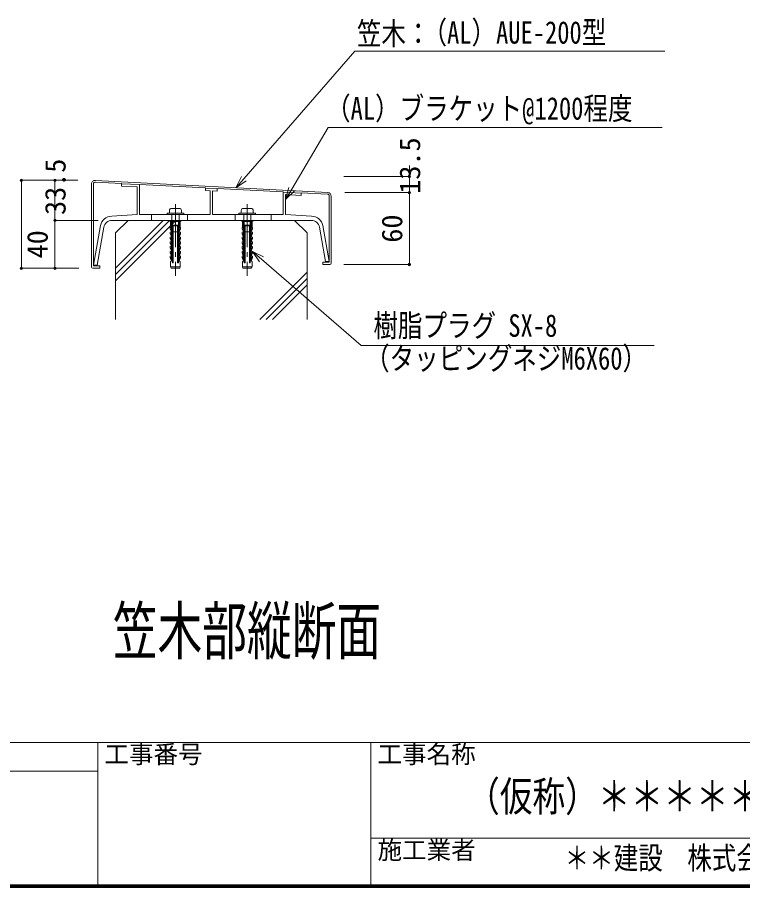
# Model space of a CAD drawing. Units: millimetres at full size. Extents: x -3425 to 3421, y -1129 to 1133.
# Drawn here: x -1675 to -1069, y -1129 to -403 of the extents above; entities that cross this region are included whole.
import ezdxf
from ezdxf.enums import TextEntityAlignment as Align

# ---------------------------------------------------------------- set-up
doc = ezdxf.new("R2010")
doc.units = ezdxf.units.MM
doc.header["$LTSCALE"] = 4
doc.header["$PDMODE"] = 32
doc.header["$PDSIZE"] = 2
doc.linetypes.add('CHAIN2', pattern=[12, 9, -1, 1, -1])
for name, color, linetype, lineweight in [('0-0_0', 7, 'Continuous', 18), ('0-1_1手摺寸法', 3, 'Continuous', 9), ('0-3_2躯体線', 4, 'Continuous', 9), ('0-F_MOJI', 4, 'Continuous', 9), ('1-2_WAKU', 7, 'Continuous', 18), ('1-5_笠木', 3, 'Continuous', 18), ('1-6_笠木受ＢＫＴ', 6, 'Continuous', 18)]:
    doc.layers.add(name, color=color, linetype=linetype, lineweight=lineweight)
doc.styles.add('ＭＳ ゴシック', font='')
doc.styles.get('ＭＳ ゴシック').set_extended_font_data('MS Gothic')

msp = doc.modelspace()

# ---------------------------------------------------------------- linework, layer by layer
at = {"layer": '0-0_0'}
for points in [[(-1492.255, -544.782), (-1485.688, -537.241), (-1392.956, -430.738), (-1134.123, -430.738)], [(-1450.827, -554.488), (-1445.719, -545.891), (-1415.162, -494.47), (-1136.328, -494.47)], [(-1483.667, -539), (-1492.255, -544.782), (-1487.709, -535.481)], [(-1443.415, -547.26), (-1450.827, -554.488), (-1448.022, -544.522)], [(-1469.2, -602.535), (-1478.519, -598.027), (-1472.702, -606.591)], [(-1478.519, -598.027), (-1470.951, -604.563), (-1387.716, -676.438), (-1143.118, -676.438)]]:
    msp.add_lwpolyline(points, dxfattribs=at)
at = {"layer": '0-1_1手摺寸法', "lineweight": 18}
for p, q in [((-1347.409, -530.804), (-1347.409, -526.204)), ((-1402.327, -535.404), (-1347.409, -535.404)), ((-1347.409, -548.904), (-1347.409, -535.404)), ((-1347.409, -535.404), (-1347.409, -548.904)), ((-1624.327, -538.527), (-1671.395, -538.527)), ((-1671.395, -538.527), (-1671.395, -612.027)), ((-1671.395, -607.427), (-1671.395, -543.127)), ((-1624.327, -538.527), (-1643.456, -538.527)), ((-1643.456, -538.527), (-1643.456, -572.027)), ((-1643.456, -567.427), (-1643.456, -543.127)), ((-1401.327, -548.904), (-1347.409, -548.904)), ((-1401.327, -548.904), (-1347.409, -548.904)), ((-1347.409, -548.904), (-1347.409, -608.904)), ((-1347.409, -604.304), (-1347.409, -553.504)), ((-1347.409, -553.504), (-1347.409, -558.104)), ((-1607.195, -572.027), (-1643.456, -572.027)), ((-1607.195, -572.027), (-1643.456, -572.027)), ((-1643.456, -572.027), (-1643.456, -612.027)), ((-1643.456, -607.427), (-1643.456, -576.627)), ((-1402.327, -608.904), (-1347.409, -608.904)), ((-1623.327, -612.027), (-1671.395, -612.027)), ((-1647.316, -612.027), (-1643.456, -612.027))]:
    msp.add_line(p, q, dxfattribs=at)
at = {"layer": '0-1_1手摺寸法', "color": 1, "linetype": 'CHAIN2', "lineweight": 18}
for p, q in [((-1542.828, -558.549), (-1542.828, -618.374)), ((-1482.827, -558.549), (-1482.827, -618.374))]:
    msp.add_line(p, q, dxfattribs=at)
at = {"layer": '0-1_1手摺寸法', "color": 4}
for p, q in [((-1549.828, -566.027), (-1535.828, -566.027)), ((-1547.828, -563.827), (-1547.828, -566.027)), ((-1539.628, -562.027), (-1546.028, -562.027)), ((-1537.828, -566.027), (-1537.828, -563.827)), ((-1535.828, -566.027), (-1535.828, -567.027)), ((-1489.827, -566.027), (-1475.827, -566.027)), ((-1487.827, -563.827), (-1487.827, -566.027)), ((-1479.627, -562.027), (-1486.027, -562.027)), ((-1477.827, -566.027), (-1477.827, -563.827)), ((-1475.827, -566.027), (-1475.827, -567.027)), ((-1547.678, -572.027), (-1537.963, -572.027)), ((-1547.678, -572.027), (-1547.678, -572.527)), ((-1547.678, -572.527), (-1537.963, -572.527)), ((-1547.678, -572.527), (-1546.82, -572.884)), ((-1546.82, -572.884), (-1545.97, -572.884)), ((-1546.82, -578.027), (-1546.82, -572.884)), ((-1546.22, -572.527), (-1545.97, -572.884)), ((-1546.22, -572.527), (-1545.32, -572.884)), ((-1545.97, -605.793), (-1545.97, -572.884)), ((-1545.828, -567.027), (-1545.828, -572.027)), ((-1545.32, -572.884), (-1540.32, -572.884)), ((-1545.32, -607.152), (-1545.32, -572.884)), ((-1539.42, -572.527), (-1540.32, -572.884)), ((-1540.32, -607.152), (-1540.32, -572.884)), ((-1539.828, -567.027), (-1539.828, -572.027)), ((-1539.42, -572.527), (-1539.67, -572.884)), ((-1539.67, -605.793), (-1539.67, -572.884)), ((-1539.67, -572.884), (-1538.82, -572.884)), ((-1537.963, -572.527), (-1538.82, -572.884)), ((-1538.82, -578.027), (-1538.82, -572.884)), ((-1537.963, -572.527), (-1537.963, -572.027)), ((-1487.676, -572.027), (-1477.962, -572.027)), ((-1487.676, -572.027), (-1487.676, -572.527)), ((-1487.676, -572.527), (-1477.962, -572.527)), ((-1487.676, -572.527), (-1486.819, -572.884)), ((-1486.819, -572.884), (-1485.969, -572.884)), ((-1486.819, -578.027), (-1486.819, -572.884)), ((-1486.219, -572.527), (-1485.969, -572.884)), ((-1486.219, -572.527), (-1485.319, -572.884)), ((-1485.969, -605.793), (-1485.969, -572.884)), ((-1485.827, -567.027), (-1485.827, -572.027)), ((-1485.319, -572.884), (-1480.319, -572.884)), ((-1485.319, -607.152), (-1485.319, -572.884)), ((-1479.419, -572.527), (-1480.319, -572.884)), ((-1480.319, -607.152), (-1480.319, -572.884)), ((-1479.827, -567.027), (-1479.827, -572.027)), ((-1479.419, -572.527), (-1479.669, -572.884)), ((-1479.669, -605.793), (-1479.669, -572.884)), ((-1479.669, -572.884), (-1478.819, -572.884)), ((-1477.962, -572.527), (-1478.819, -572.884)), ((-1478.819, -578.027), (-1478.819, -572.884)), ((-1477.962, -572.527), (-1477.962, -572.027)), ((-1546.27, -579.366), (-1547.07, -579.366)), ((-1546.026, -581.46), (-1547.07, -579.366)), ((-1545.32, -580.027), (-1544.57, -580.027)), ((-1545.32, -580.527), (-1544.57, -580.527)), ((-1544.749, -576.027), (-1540.892, -576.027)), ((-1544.57, -607.152), (-1544.57, -576.027)), ((-1544.57, -576.598), (-1541.07, -576.598)), ((-1541.07, -607.152), (-1541.07, -576.027)), ((-1540.32, -580.027), (-1541.07, -580.027)), ((-1540.32, -580.527), (-1541.07, -580.527)), ((-1539.615, -581.46), (-1538.57, -579.366)), ((-1539.37, -579.366), (-1538.57, -579.366)), ((-1486.269, -579.366), (-1487.069, -579.366)), ((-1486.025, -581.46), (-1487.069, -579.366)), ((-1485.319, -580.027), (-1484.569, -580.027)), ((-1485.319, -580.527), (-1484.569, -580.527)), ((-1484.748, -576.027), (-1480.891, -576.027)), ((-1484.569, -607.152), (-1484.569, -576.027)), ((-1484.569, -576.598), (-1481.069, -576.598)), ((-1481.069, -607.152), (-1481.069, -576.027)), ((-1480.319, -580.027), (-1481.069, -580.027)), ((-1480.319, -580.527), (-1481.069, -580.527)), ((-1479.614, -581.46), (-1478.569, -579.366)), ((-1479.369, -579.366), (-1478.569, -579.366)), ((-1546.286, -581.696), (-1547.12, -582.027)), ((-1547.12, -583.17), (-1547.12, -582.027)), ((-1546.27, -583.17), (-1547.12, -583.17)), ((-1546.124, -585.593), (-1547.12, -583.17)), ((-1546.286, -585.696), (-1547.12, -586.027)), ((-1547.12, -587.17), (-1547.12, -586.027)), ((-1546.27, -587.17), (-1547.12, -587.17)), ((-1546.167, -589.629), (-1547.12, -587.17)), ((-1544.57, -581.598), (-1541.07, -581.598)), ((-1539.516, -585.593), (-1538.52, -583.17)), ((-1539.474, -589.629), (-1538.52, -587.17)), ((-1539.37, -583.17), (-1538.52, -583.17)), ((-1539.37, -587.17), (-1538.52, -587.17)), ((-1539.355, -581.696), (-1538.52, -582.027)), ((-1539.355, -585.696), (-1538.52, -586.027)), ((-1538.52, -583.17), (-1538.52, -582.027)), ((-1538.52, -587.17), (-1538.52, -586.027)), ((-1486.285, -581.696), (-1487.119, -582.027)), ((-1487.119, -583.17), (-1487.119, -582.027)), ((-1486.269, -583.17), (-1487.119, -583.17)), ((-1486.123, -585.593), (-1487.119, -583.17)), ((-1486.285, -585.696), (-1487.119, -586.027)), ((-1487.119, -587.17), (-1487.119, -586.027)), ((-1486.269, -587.17), (-1487.119, -587.17)), ((-1486.166, -589.629), (-1487.119, -587.17)), ((-1484.569, -581.598), (-1481.069, -581.598)), ((-1479.515, -585.593), (-1478.519, -583.17)), ((-1479.473, -589.629), (-1478.519, -587.17)), ((-1479.369, -583.17), (-1478.519, -583.17)), ((-1479.369, -587.17), (-1478.519, -587.17)), ((-1479.353, -581.696), (-1478.519, -582.027)), ((-1479.353, -585.696), (-1478.519, -586.027)), ((-1478.519, -583.17), (-1478.519, -582.027)), ((-1478.519, -587.17), (-1478.519, -586.027)), ((-1546.286, -589.696), (-1547.12, -590.027)), ((-1547.12, -591.17), (-1547.12, -590.027)), ((-1546.27, -591.17), (-1547.12, -591.17)), ((-1546.167, -593.629), (-1547.12, -591.17)), ((-1546.286, -593.696), (-1547.12, -594.027)), ((-1547.12, -595.17), (-1547.12, -594.027)), ((-1546.27, -595.17), (-1547.12, -595.17)), ((-1546.167, -597.629), (-1547.12, -595.17)), ((-1539.474, -593.629), (-1538.52, -591.17)), ((-1539.474, -597.629), (-1538.52, -595.17)), ((-1539.37, -591.17), (-1538.52, -591.17)), ((-1539.37, -595.17), (-1538.52, -595.17)), ((-1539.355, -589.696), (-1538.52, -590.027)), ((-1539.355, -593.696), (-1538.52, -594.027)), ((-1538.52, -591.17), (-1538.52, -590.027)), ((-1538.52, -595.17), (-1538.52, -594.027)), ((-1486.285, -589.696), (-1487.119, -590.027)), ((-1487.119, -591.17), (-1487.119, -590.027)), ((-1486.269, -591.17), (-1487.119, -591.17)), ((-1486.166, -593.629), (-1487.119, -591.17)), ((-1486.285, -593.696), (-1487.119, -594.027)), ((-1487.119, -595.17), (-1487.119, -594.027)), ((-1486.269, -595.17), (-1487.119, -595.17)), ((-1486.166, -597.629), (-1487.119, -595.17)), ((-1479.473, -593.629), (-1478.519, -591.17)), ((-1479.473, -597.629), (-1478.519, -595.17)), ((-1479.369, -591.17), (-1478.519, -591.17)), ((-1479.369, -595.17), (-1478.519, -595.17)), ((-1479.353, -589.696), (-1478.519, -590.027)), ((-1479.353, -593.696), (-1478.519, -594.027)), ((-1478.519, -591.17), (-1478.519, -590.027)), ((-1478.519, -595.17), (-1478.519, -594.027)), ((-1546.286, -597.696), (-1547.12, -598.027)), ((-1547.12, -599.17), (-1547.12, -598.027)), ((-1546.27, -599.17), (-1547.12, -599.17)), ((-1546.167, -601.629), (-1547.12, -599.17)), ((-1546.286, -601.696), (-1547.12, -602.027)), ((-1547.12, -603.17), (-1547.12, -602.027)), ((-1539.474, -601.629), (-1538.52, -599.17)), ((-1539.37, -599.17), (-1538.52, -599.17)), ((-1539.355, -597.696), (-1538.52, -598.027)), ((-1539.355, -601.696), (-1538.52, -602.027)), ((-1538.52, -599.17), (-1538.52, -598.027)), ((-1538.52, -603.17), (-1538.52, -602.027)), ((-1486.285, -597.696), (-1487.119, -598.027)), ((-1487.119, -599.17), (-1487.119, -598.027)), ((-1486.269, -599.17), (-1487.119, -599.17)), ((-1486.166, -601.629), (-1487.119, -599.17)), ((-1486.285, -601.696), (-1487.119, -602.027)), ((-1487.119, -603.17), (-1487.119, -602.027)), ((-1479.473, -601.629), (-1478.519, -599.17)), ((-1479.369, -599.17), (-1478.519, -599.17)), ((-1479.353, -597.696), (-1478.519, -598.027)), ((-1479.353, -601.696), (-1478.519, -602.027)), ((-1478.519, -599.17), (-1478.519, -598.027)), ((-1478.519, -603.17), (-1478.519, -602.027)), ((-1546.27, -603.17), (-1547.12, -603.17)), ((-1546.02, -606.009), (-1547.12, -603.17)), ((-1546.82, -606.527), (-1546.247, -606.24)), ((-1546.82, -610.884), (-1546.82, -606.527)), ((-1539.622, -606.009), (-1538.52, -603.17)), ((-1538.82, -606.527), (-1539.394, -606.24)), ((-1539.37, -603.17), (-1538.52, -603.17)), ((-1538.82, -610.884), (-1538.82, -606.527)), ((-1486.269, -603.17), (-1487.119, -603.17)), ((-1486.018, -606.009), (-1487.119, -603.17)), ((-1486.819, -606.527), (-1486.246, -606.24)), ((-1486.819, -610.884), (-1486.819, -606.527)), ((-1479.62, -606.009), (-1478.519, -603.17)), ((-1478.819, -606.527), (-1479.393, -606.24)), ((-1479.369, -603.17), (-1478.519, -603.17)), ((-1478.819, -610.884), (-1478.819, -606.527)), ((-1546.82, -610.884), (-1538.82, -610.884)), ((-1546.82, -610.884), (-1546.428, -612.027)), ((-1546.428, -612.027), (-1539.213, -612.027)), ((-1539.213, -612.027), (-1538.82, -610.884)), ((-1486.819, -610.884), (-1478.819, -610.884)), ((-1486.819, -610.884), (-1486.427, -612.027)), ((-1486.427, -612.027), (-1479.212, -612.027)), ((-1479.212, -612.027), (-1478.819, -610.884))]:
    msp.add_line(p, q, dxfattribs=at)
for points in [[(-1549.828, -566.027), (-1549.828, -567.027), (-1535.828, -567.027)], [(-1489.827, -566.027), (-1489.827, -567.027), (-1475.827, -567.027)], [(-1547.07, -579.366), (-1547.07, -578.027), (-1545.97, -578.027)], [(-1538.57, -579.366), (-1538.57, -578.027), (-1539.67, -578.027)], [(-1487.069, -579.366), (-1487.069, -578.027), (-1485.969, -578.027)], [(-1478.569, -579.366), (-1478.569, -578.027), (-1479.669, -578.027)]]:
    msp.add_lwpolyline(points, dxfattribs=at)
for centre, radius, start, end in [((-1546.028, -563.827), 1.8, 90, 180), ((-1539.628, -563.827), 1.8, 0, 90), ((-1486.027, -563.827), 1.8, 90, 180), ((-1479.627, -563.827), 1.8, 0, 90), ((-1546.47, -581.232), 0.5, 291.606, 0), ((-1546.27, -579.066), 0.3, 270, 0), ((-1544.749, -576.598), 0.572, 90, 180), ((-1540.892, -576.598), 0.572, 0, 90), ((-1539.37, -579.066), 0.3, 180, 270), ((-1539.17, -581.232), 0.5, 180, 248.394), ((-1486.469, -581.232), 0.5, 291.606, 0), ((-1486.269, -579.066), 0.3, 270, 0), ((-1484.748, -576.598), 0.572, 90, 180), ((-1480.891, -576.598), 0.572, 0, 90), ((-1479.369, -579.066), 0.3, 180, 270), ((-1479.169, -581.232), 0.5, 180, 248.394), ((-1546.47, -585.232), 0.5, 291.606, 0), ((-1546.27, -582.87), 0.3, 270, 0), ((-1546.27, -586.87), 0.3, 270, 0), ((-1539.37, -582.87), 0.3, 180, 270), ((-1539.17, -585.232), 0.5, 180, 248.394), ((-1539.37, -586.87), 0.3, 180, 270), ((-1486.469, -585.232), 0.5, 291.606, 0), ((-1486.269, -582.87), 0.3, 270, 0), ((-1486.269, -586.87), 0.3, 270, 0), ((-1479.369, -582.87), 0.3, 180, 270), ((-1479.169, -585.232), 0.5, 180, 248.394), ((-1479.369, -586.87), 0.3, 180, 270), ((-1546.47, -589.232), 0.5, 291.606, 0), ((-1546.47, -593.232), 0.5, 291.606, 0), ((-1546.27, -590.87), 0.3, 270, 0), ((-1546.27, -594.87), 0.3, 270, 0), ((-1539.17, -589.232), 0.5, 180, 248.394), ((-1539.37, -590.87), 0.3, 180, 270), ((-1539.17, -593.232), 0.5, 180, 248.394), ((-1539.37, -594.87), 0.3, 180, 270), ((-1486.469, -589.232), 0.5, 291.606, 0), ((-1486.469, -593.232), 0.5, 291.606, 0), ((-1486.269, -590.87), 0.3, 270, 0), ((-1486.269, -594.87), 0.3, 270, 0), ((-1479.169, -589.232), 0.5, 180, 248.394), ((-1479.369, -590.87), 0.3, 180, 270), ((-1479.169, -593.232), 0.5, 180, 248.394), ((-1479.369, -594.87), 0.3, 180, 270), ((-1546.47, -597.232), 0.5, 291.606, 0), ((-1546.47, -601.232), 0.5, 291.606, 0), ((-1546.27, -598.87), 0.3, 270, 0), ((-1546.27, -602.87), 0.3, 270, 0), ((-1539.17, -597.232), 0.5, 180, 248.394), ((-1539.37, -598.87), 0.3, 180, 270), ((-1539.17, -601.232), 0.5, 180, 248.394), ((-1539.37, -602.87), 0.3, 180, 270), ((-1486.469, -597.232), 0.5, 291.606, 0), ((-1486.469, -601.232), 0.5, 291.606, 0), ((-1486.269, -598.87), 0.3, 270, 0), ((-1486.269, -602.87), 0.3, 270, 0), ((-1479.169, -597.232), 0.5, 180, 248.394), ((-1479.369, -598.87), 0.3, 180, 270), ((-1479.169, -601.232), 0.5, 180, 248.394), ((-1479.369, -602.87), 0.3, 180, 270), ((-1546.47, -605.793), 0.5, 296.565, 0), ((-1544.946, -607.152), 0.375, 180, 0), ((-1540.696, -607.152), 0.375, 180, 0), ((-1539.17, -605.793), 0.5, 180, 243.435), ((-1486.469, -605.793), 0.5, 296.565, 0), ((-1484.944, -607.152), 0.375, 180, 0), ((-1480.694, -607.152), 0.375, 180, 0), ((-1479.169, -605.793), 0.5, 180, 243.435)]:
    msp.add_arc(centre, radius, start, end, dxfattribs=at)
at = {"layer": '0-1_1手摺寸法'}
for p in [(-1671.395, -538.527), (-1643.456, -538.527), (-1347.409, -535.404), (-1347.409, -548.904), (-1643.456, -572.027), (-1347.409, -608.904), (-1671.395, -612.027), (-1643.456, -612.027)]:
    msp.add_point(p, dxfattribs=at)
at = {"layer": '0-3_2躯体線'}
for p, q in [((-1582.321, -572.027), (-1592.827, -582.534)), ((-1592.827, -617.151), (-1547.703, -572.027)), ((-1592.827, -611.858), (-1552.997, -572.027)), ((-1592.827, -622.445), (-1542.41, -572.027)), ((-1582.321, -572.027), (-1443.334, -572.027)), ((-1443.334, -572.027), (-1432.827, -582.534)), ((-1592.827, -654.78), (-1592.827, -582.534)), ((-1432.827, -654.78), (-1432.827, -582.534)), ((-1472.264, -654.78), (-1432.827, -615.344)), ((-1466.97, -654.78), (-1432.827, -620.637)), ((-1461.677, -654.78), (-1432.827, -625.931))]:
    msp.add_line(p, q, dxfattribs=at)
at = {"layer": '1-2_WAKU'}
for p, q in [((-3423.56, -1008), (-223.56, -1008)), ((-1607.56, -1008), (-1607.56, -1128)), ((-1379.56, -1008), (-1379.56, -1128)), ((-1908.893, -1032), (-1607.56, -1032)), ((-1379.56, -1088), (-371.56, -1088)), ((-3424.76, -1129.2), (-222.36, -1129.2)), ((-3424.16, -1128.6), (-222.96, -1128.6)), ((-3423.56, -1128), (-223.56, -1128)), ((-3422.96, -1127.4), (-224.16, -1127.4)), ((-3422.36, -1126.8), (-224.76, -1126.8))]:
    msp.add_line(p, q, dxfattribs=at)
at = {"layer": '1-5_笠木'}
for p, q in [((-1612.827, -541.686), (-1612.827, -611.027)), ((-1611.227, -541.697), (-1611.227, -610.027)), ((-1609.672, -538.691), (-1415.672, -548.756)), ((-1609.544, -540.099), (-1587.827, -541.226)), ((-1587.827, -541.426), (-1587.827, -541.226)), ((-1587.827, -541.426), (-1572.827, -542.204)), ((-1572.827, -542.204), (-1572.827, -542.004)), ((-1572.827, -542.004), (-1517.827, -544.858)), ((-1517.827, -545.058), (-1517.827, -544.858)), ((-1517.827, -545.058), (-1507.827, -545.577)), ((-1507.827, -545.577), (-1507.827, -545.376)), ((-1507.827, -545.376), (-1452.827, -548.23)), ((-1452.827, -548.43), (-1452.827, -548.23)), ((-1452.827, -548.43), (-1437.827, -549.208)), ((-1437.827, -549.208), (-1437.827, -549.008)), ((-1437.827, -549.008), (-1415.944, -550.144)), ((-1414.427, -551.742), (-1414.427, -606.904)), ((-1412.827, -551.752), (-1412.827, -607.904)), ((-1611.227, -610.027), (-1606.327, -610.027)), ((-1419.827, -607.404), (-1419.827, -608.404)), ((-1419.327, -606.904), (-1414.427, -606.904)), ((-1419.327, -608.904), (-1413.827, -608.904)), ((-1611.827, -612.027), (-1606.327, -612.027)), ((-1605.827, -610.527), (-1605.827, -611.527))]:
    msp.add_line(p, q, dxfattribs=at)
for centre, radius, start, end in [((-1609.827, -541.686), 3, 87.03, 180), ((-1609.627, -541.697), 1.6, 87.03, 180), ((-1416.027, -551.742), 1.6, 0, 87.03), ((-1415.827, -551.752), 3, 0, 87.03), ((-1606.327, -610.527), 0.5, 0, 90), ((-1419.327, -607.404), 0.5, 90, 180), ((-1419.327, -608.404), 0.5, 180, 270), ((-1413.827, -607.904), 1, 270, 0), ((-1611.827, -611.027), 1, 180, 270), ((-1606.327, -611.527), 0.5, 270, 0)]:
    msp.add_arc(centre, radius, start, end, dxfattribs=at)
at = {"layer": '1-6_笠木受ＢＫＴ'}
for p, q in [((-1587.827, -541.426), (-1572.827, -542.204)), ((-1587.827, -541.426), (-1587.827, -543.429)), ((-1587.827, -543.429), (-1574.827, -544.103)), ((-1574.827, -544.103), (-1574.827, -567.027)), ((-1572.827, -542.204), (-1572.827, -567.027)), ((-1517.827, -545.058), (-1517.827, -547.061)), ((-1517.827, -545.058), (-1507.827, -545.577)), ((-1517.827, -547.061), (-1513.827, -547.268)), ((-1513.827, -547.268), (-1513.827, -567.027)), ((-1511.827, -547.372), (-1511.827, -567.027)), ((-1511.827, -547.372), (-1507.827, -547.58)), ((-1507.827, -545.577), (-1507.827, -547.58)), ((-1452.827, -548.43), (-1452.827, -567.027)), ((-1452.827, -548.43), (-1437.827, -549.208)), ((-1450.827, -550.537), (-1450.827, -567.027)), ((-1450.827, -550.537), (-1437.827, -551.211)), ((-1437.827, -549.208), (-1437.827, -551.211)), ((-1596.046, -568.518), (-1574.827, -567.027)), ((-1595.695, -572.027), (-1429.409, -572.027)), ((-1572.827, -567.027), (-1513.827, -567.027)), ((-1562.827, -567.027), (-1562.827, -572.027)), ((-1532.827, -567.027), (-1532.827, -572.027)), ((-1511.827, -567.027), (-1452.827, -567.027)), ((-1492.827, -567.027), (-1492.827, -572.027)), ((-1462.827, -567.027), (-1462.827, -572.027)), ((-1450.827, -567.027), (-1429.066, -568.525)), ((-1605.381, -576.368), (-1611.227, -609.527)), ((-1602.589, -577.811), (-1608.181, -609.527)), ((-1422.515, -577.811), (-1417.474, -606.404)), ((-1419.722, -576.376), (-1414.427, -606.404)), ((-1611.227, -609.527), (-1608.181, -609.527)), ((-1414.427, -606.404), (-1417.474, -606.404))]:
    msp.add_line(p, q, dxfattribs=at)
for centre, radius, start, end in [((-1595.916, -578.147), 9.63, 90.773, 169.354), ((-1595.695, -579.027), 7, 90, 170), ((-1429.409, -579.027), 7, 10, 90), ((-1429.187, -578.155), 9.631, 10.646, 89.281)]:
    msp.add_arc(centre, radius, start, end, dxfattribs=at)

# ---------------------------------------------------------------- texts
at = {"layer": '0-0_0', "style": 'ＭＳ ゴシック'}
for s, height, width, p in [('笠木：', 18.77, 0.8, (-1391.302, -431.024)), ('（AL）AUE-200型', 18.77, 0.8, (-1336.48, -430.12)), ('（AL）ブラケット@1200程度', 18.77, 0.8, (-1417.048, -493.559)), ('樹脂プラグ SX-8', 18.77, 0.8, (-1377.497, -674.901)), ('（タッピングネジM6X60）', 18.77, 0.8, (-1384.451, -702.282)), ('笠木部縦断面', 39.1, 0.7, (-1595.069, -946.159)), ('（仮称）＊＊＊＊＊＊新築工事', 25.02, 0.8, (-1299.315, -1073.027)), ('＊＊建設\u3000株式会社\u3000殿', 18.77, 0.8, (-1217.832, -1119.481))]:
    msp.add_text(s, height=height, dxfattribs=dict(at, width=width)).set_placement(p, align=Align.BOTTOM_LEFT)
at = {"layer": '0-1_1手摺寸法', "style": 'ＭＳ ゴシック'}
for s, p in [('13.5', (-1333.278, -549.755)), ('33.5', (-1629.325, -567.515)), ('60', (-1348.228, -590.679)), ('40', (-1644.275, -603.803))]:
    msp.add_text(s, height=17.27, rotation=90, dxfattribs=at).set_placement(p, align=Align.BOTTOM_LEFT)
at = {"layer": '0-F_MOJI', "color": 6, "style": 'ＭＳ ゴシック'}
for s, p in [('工事番号', (-1602.052, -1029.842)), ('工事名称', (-1374.052, -1029.842)), ('施工業者', (-1374.052, -1109.842))]:
    msp.add_text(s, height=15.01, dxfattribs=at).set_placement(p, align=Align.BOTTOM_LEFT)

doc.saveas('drawing.dxf')
